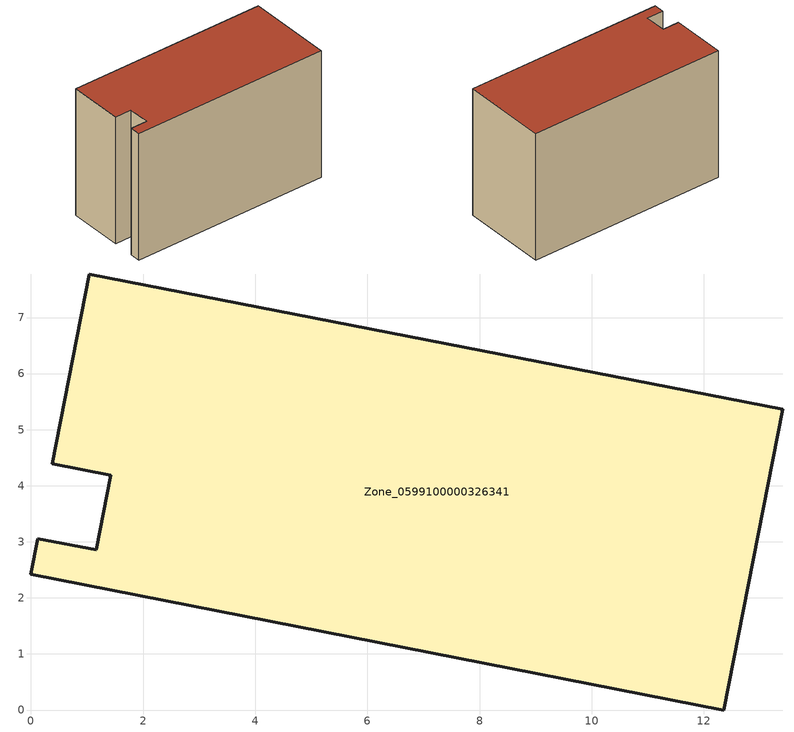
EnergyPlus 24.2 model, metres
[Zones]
Zone_0599100000326341
 floor ground (C_G): 12.36,0 0,2.42 0.12,3.06 1.16,2.85 1.42,4.18 0.38,4.4 1.04,7.78 13.4,5.36 z0
 wall outside (C_F): 13.4,5.36 1.04,7.78 0.38,4.4 1.42,4.18 1.16,2.85 0.12,3.06 0,2.42 12.36,0 13.4,5.36 z0:8.3
 roof outside (C_R): 12.36,0 13.4,5.36 1.04,7.78 0.38,4.4 1.42,4.18 1.16,2.85 0.12,3.06 0,2.42 z8.3
[BUILDING]
Pand.0599100000326341: North Axis=0; Terrain=City; Loads Convergence Tolerance Value=0.04; Temperature Convergence Tolerance Value=0.4; Solar Distribution=FullExterior; Maximum Number of Warmup Days=25; Minimum Number of Warmup Days=1
[Site:Location]
Rotterdam.The.Hague.AP_ZH_NLD Design_Conditions: Latitude=51.96; Longitude=4.45; Time Zone=1; Elevation=-4.5
[SITE:GROUNDTEMPERATURE:BUILDINGSURFACE]
18, 18, 18, 18, 18, 18, 18, 18, 18, 18, 18, 18
[MATERIAL] Thermal Absorptance=0.9; Solar Absorptance=0.7; Visible Absorptance=0.7
Name | Roughness | Thickness | Conductivity | Density | Specific Heat
G.TI.1975-1991 | MediumSmooth | 0.15 | 0.288461 | 540 | 1210
F.TI.1975-1991 | Rough | 0.3 | 0.230769 | 1920 | 840
R.TI.1975-1991 | MediumRough | 0.2 | 0.153846 | 1500 | 1000
[CONSTRUCTION]
C_G: G.TI.1975-1991
C_F: F.TI.1975-1991
C_R: R.TI.1975-1991
[ZONE]
Zone_0599100000326341: Type=1; Multiplier=1; Ceiling Height=Autocalculate; Volume=Autocalculate; Floor Area=autocalculate; Part of Total Floor Area=Yes
[ZONEINFILTRATION:DESIGNFLOWRATE]
Infil_Zone_0599100000326341: Zone or ZoneList or Space or SpaceList=Zone_0599100000326341; Schedule=AlwaysOn; Design Flow Rate Calculation Method=Flow/Area; Flow Rate per Floor Area=0.003; Constant Term Coefficient=1; Temperature Term Coefficient=0; Velocity Term Coefficient=0; Velocity Squared Term Coefficient=0
[HVACTEMPLATE:ZONE:IDEALLOADSAIRSYSTEM]
Zone_0599100000326341: Maximum Heating Supply Air Temperature=50; Minimum Cooling Supply Air Temperature=13; Maximum Heating Supply Air Humidity Ratio=0.0156; Minimum Cooling Supply Air Humidity Ratio=0.0077; Heating Limit=NoLimit; Cooling Limit=NoLimit; Dehumidification Control Type=ConstantSensibleHeatRatio; Cooling Sensible Heat Ratio=0.7; Dehumidification Setpoint=60; Humidification Control Type=None; Humidification Setpoint=30; Outdoor Air Method=None; Outdoor Air Flow Rate per Person=0.00944; Outdoor Air Flow Rate per Zone Floor Area=0; Outdoor Air Flow Rate per Zone=0; Demand Controlled Ventilation Type=None; Outdoor Air Economizer Type=NoEconomizer; Heat Recovery Type=None; Sensible Heat Recovery Effectiveness=0.7; Latent Heat Recovery Effectiveness=0.65
[ZONECONTROL:THERMOSTAT]
ThermostatControl_Zone_0599100000326341: Zone or ZoneList=Zone_0599100000326341; Control Type Schedule=DualSetpointControlType; Control 1=Thermostat_Zone_0599100000326341; Temperature Difference Between Cutout And Setpoint=0
[THERMOSTATSETPOINT:DUALSETPOINT]
Thermostat_Zone_0599100000326341: Heating Setpoint Temperature Schedule=HeatingSetpoint_Zone_0599100000326341; Cooling Setpoint Temperature Schedule=CoolingSetpoint_Zone_0599100000326341
[SCHEDULE:COMPACT]
HeatingSetpoint_Zone_0599100000326341: Through: 12/31, For: AllDays, Until: 24:00, 21
CoolingSetpoint_Zone_0599100000326341: Through: 12/31, For: AllDays, Until: 24:00, 24
DualSetpointControlType: Through: 12/31, For: AllDays, Until: 24:00, 4
AlwaysOn: Through: 12/31, For: AllDays, Until: 24:00, 1
